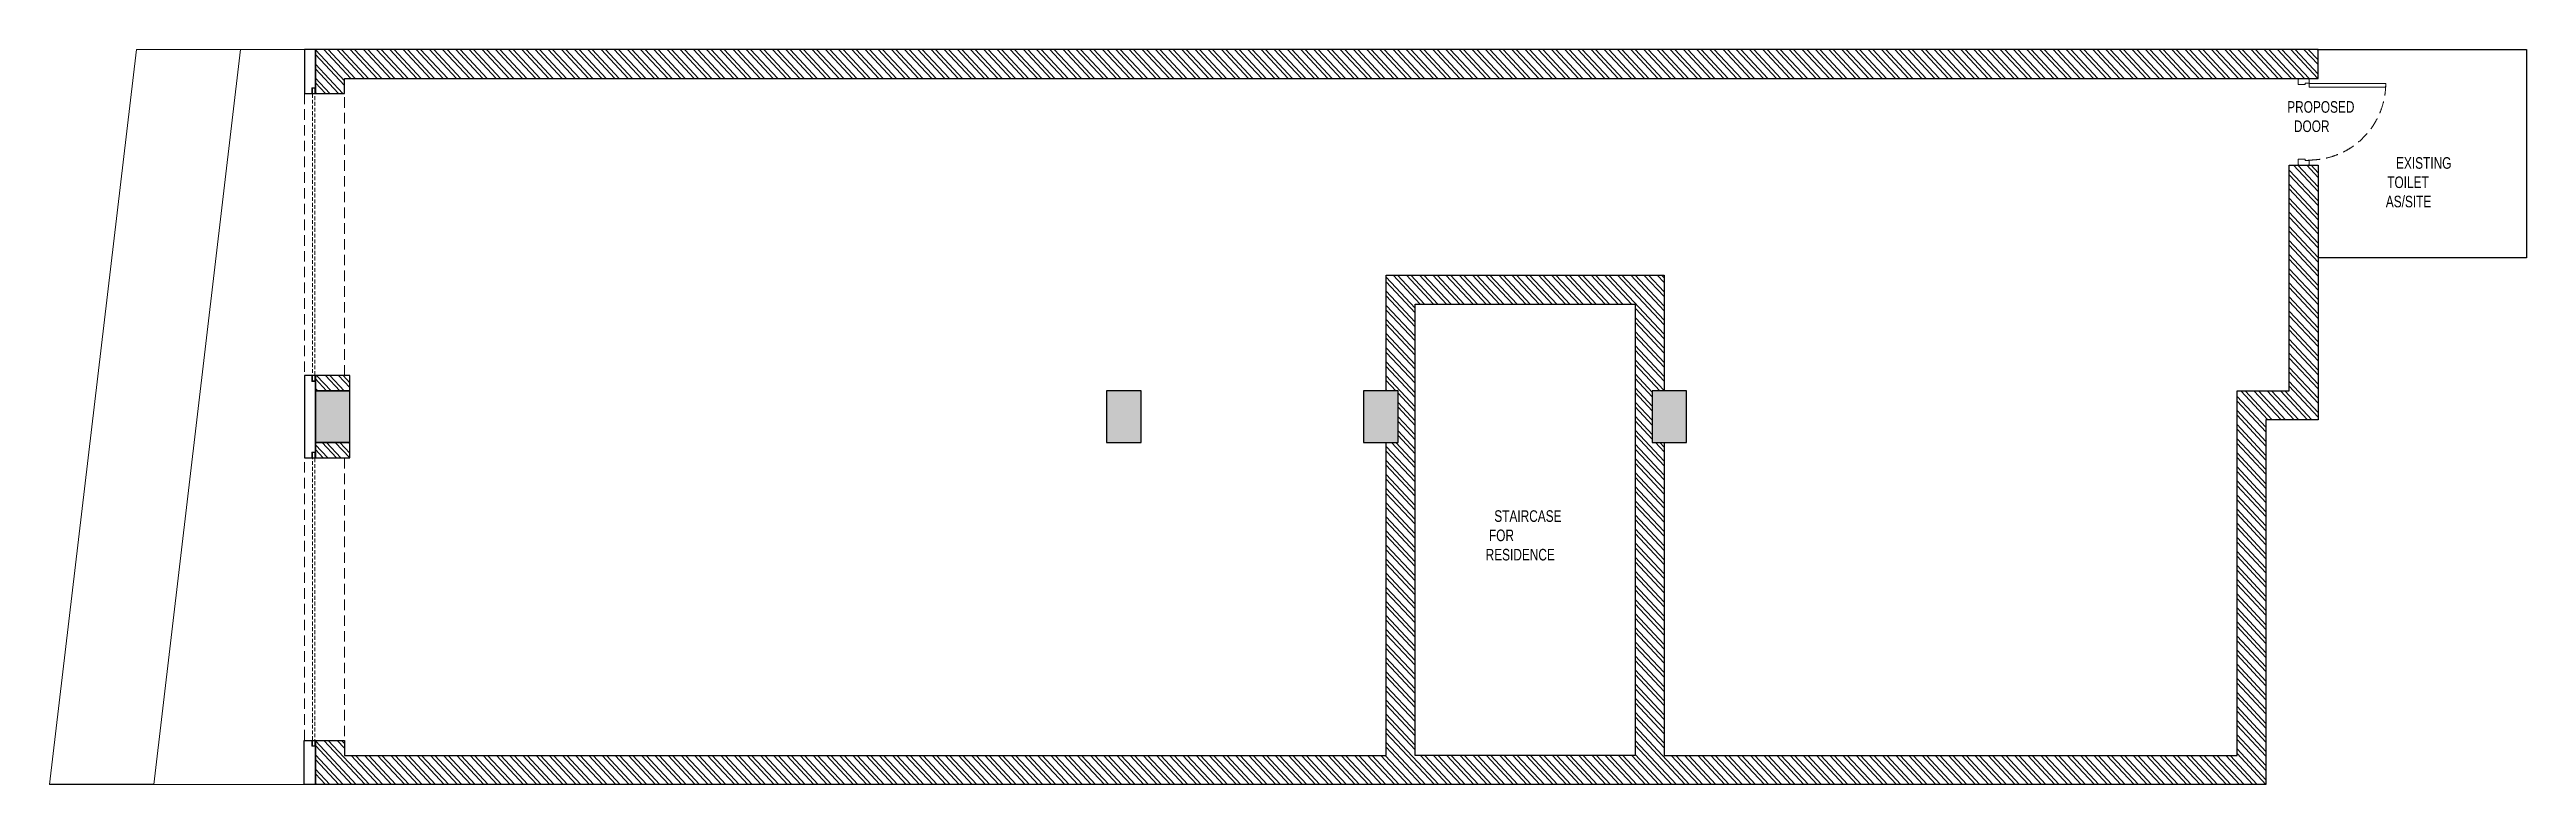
# Model space of a CAD drawing. Header units: feet. Extents: x -19147 to 2250, y 0 to 6350.
import ezdxf

# ---------------------------------------------------------------- set-up
doc = ezdxf.new("R2010")
doc.units = ezdxf.units.FT
doc.header["$LTSCALE"] = 33
doc.header["$MEASUREMENT"] = 0
for name, pattern in [('a_p6_plan_L18$0$HIDDEN', [0.375, 0.25, -0.125]), ('HIDDEN2', [4.7625, 3.175, -1.5875]), ('HIDDENX2', [0.75, 0.5, -0.25])]:
    doc.linetypes.add(name, pattern=pattern)
for name, color, linetype, lineweight in [('A-shutter', 8, 'Continuous', 18), ('Door', 2, 'Continuous', 13), ('LENS-DOOR', 34, 'Continuous', 20), ('LN-HATCH', 251, 'Continuous', 0), ('rolling shutter', 1, 'Continuous', 5), ('Steps', 4, 'Continuous', 9), ('TEXT', 1, 'Continuous', 0)]:
    doc.layers.add(name, color=color, linetype=linetype, lineweight=lineweight)
for name, color, linetype in [('A-WALL', 1, 'Continuous'), ('beam', 5, 'Continuous'), ('column', 10, 'Continuous'), ('EL4', 73, 'Continuous')]:
    doc.layers.add(name, color=color, linetype=linetype)
doc.styles.get("Standard").update_dxf_attribs({"font": 'GILC____.TTF'})

# ---------------------------------------------------------------- blocks, each defined once
blk = doc.blocks.new('*U5')
at = {"layer": 'A-shutter', "color": 5, "ltscale": 10}
for points in [[(41039715, -1561539), (41039715, -1561544), (41039670, -1561544), (41039670, -1561564), (41039715, -1561564), (41039715, -1561569), (41039665, -1561569), (41039665, -1561539)], [(41042157, -1561539), (41042157, -1561544), (41042202, -1561544), (41042202, -1561564), (41042157, -1561564), (41042157, -1561569), (41042207, -1561569), (41042207, -1561539)]]:
    blk.add_lwpolyline(points, close=True, dxfattribs=at)
at = {"layer": 'A-shutter', "color": 5, "linetype": 'HIDDENX2', "ltscale": 2}
blk.add_lwpolyline([(41039670, -1561544), (41039670, -1561564), (41042202, -1561564), (41042202, -1561544)], close=True, dxfattribs=at)
blk = doc.blocks.new('*U6')
at = {"layer": 'A-shutter', "color": 5, "ltscale": 10}
for points in [[(41039720, -1561539), (41039720, -1561544), (41039675, -1561544), (41039675, -1561564), (41039720, -1561564), (41039720, -1561569), (41039670, -1561569), (41039670, -1561539)], [(41042157, -1561539), (41042157, -1561544), (41042202, -1561544), (41042202, -1561564), (41042157, -1561564), (41042157, -1561569), (41042207, -1561569), (41042207, -1561539)]]:
    blk.add_lwpolyline(points, close=True, dxfattribs=at)
at = {"layer": 'A-shutter', "color": 5, "linetype": 'HIDDENX2', "ltscale": 2}
blk.add_lwpolyline([(41039675, -1561544), (41039675, -1561564), (41042202, -1561564), (41042202, -1561544)], close=True, dxfattribs=at)
blk = doc.blocks.new('*U4')
at = {"layer": 'LENS-DOOR'}
for p, q in [((548122, 1779235), (548122, 1778574)), ((548122, 1779235), (548153, 1779235)), ((548153, 1778574), (548153, 1779235)), ((547447, 1778569), (547452, 1778569)), ((547447, 1778484), (547447, 1778569)), ((547452, 1778574), (547489, 1778574)), ((547452, 1778569), (547452, 1778574)), ((547489, 1778540), (547489, 1778574)), ((547489, 1778540), (547499, 1778540)), ((547499, 1778479), (547499, 1778540)), ((548122, 1778574), (548153, 1778574)), ((548145, 1778479), (548145, 1778540)), ((548156, 1778540), (548145, 1778540)), ((548192, 1778574), (548156, 1778574)), ((548156, 1778540), (548156, 1778574)), ((548192, 1778569), (548192, 1778574)), ((548197, 1778569), (548192, 1778569)), ((548197, 1778484), (548197, 1778569)), ((547447, 1778484), (547452, 1778484)), ((547452, 1778479), (547452, 1778484)), ((547452, 1778479), (547499, 1778479)), ((548192, 1778479), (548145, 1778479)), ((548192, 1778479), (548192, 1778484)), ((548197, 1778484), (548192, 1778484))]:
    blk.add_line(p, q, dxfattribs=at)
at = {"layer": 'LENS-DOOR', "color": 7, "linetype": 'HIDDEN2'}
blk.add_ellipse((548153, 1778574), major_axis=(-661, 0), ratio=1, start_param=-1.570791, end_param=0.051209, dxfattribs=at)

msp = doc.modelspace()

# ---------------------------------------------------------------- hatches: boundary and pattern name
at = {"layer": 'column'}
h = msp.add_hatch(color=8, dxfattribs=at)
h.dxf.hatch_style = 1
h.paths.add_polyline_path([(-5005, 3400), (-5302, 3400), (-5302, 2955), (-5005, 2955)])
h.paths.add_polyline_path([(-7498, 3400), (-7795, 3400), (-7795, 2955), (-7498, 2955)])
h.paths.add_polyline_path([(-9718, 3400), (-10015, 3400), (-10015, 2955), (-9718, 2955)])
h.paths.add_polyline_path([(-16553, 3400), (-16850, 3400), (-16850, 2955), (-16553, 2955)])
at = {"layer": 'LN-HATCH'}
h = msp.add_hatch(dxfattribs=at)
h.set_pattern_fill('ANSI32', color=256, scale=222, angle=88.11)
h.paths.add_polyline_path([(-250, 250), (-250, 3400), (200, 3400), (200, 5350), (450, 5350), (450, 3150), (0, 3150), (0, 0), (-16850, 0), (-16850, 380), (-16600, 380), (-16600, 250), (-7600, 250), (-7600, 2955), (-7498, 2955), (-7498, 3400), (-7600, 3400), (-7600, 4400), (-5200, 4400), (-5200, 3400), (-5302, 3400), (-5302, 2955), (-5200, 2955), (-5200, 250)])
h.paths.add_polyline_path([(-5450, 250), (-7350, 250), (-7350, 4150), (-5450, 4150)], flags=16)
h.paths.add_polyline_path([(-16850, 3400), (-16553, 3400), (-16553, 3533), (-16850, 3533)], flags=17)
h.paths.add_polyline_path([(-16850, 2822), (-16553, 2822), (-16553, 2955), (-16850, 2955)], flags=17)
h.paths.add_polyline_path([(-16600, 5970), (-16600, 6100), (450, 6100), (450, 6350), (-16850, 6350), (-16850, 5970)])

# ---------------------------------------------------------------- linework, layer by layer
msp.add_line((-18247, 0), (-19147, 0))
at = {"layer": 'A-WALL'}
for points in [[(-16600, 5970), (-16600, 6100), (450, 6100), (450, 6350), (-16850, 6350), (-16850, 5970)], [(-250, 250), (-250, 3400), (200, 3400), (200, 5350), (450, 5350), (450, 3150), (0, 3150), (0, 0), (-16850, 0), (-16850, 380), (-16600, 380), (-16600, 250), (-7600, 250), (-7600, 2955), (-7498, 2955), (-7498, 3400), (-7600, 3400), (-7600, 4400), (-5200, 4400), (-5200, 3400), (-5302, 3400), (-5302, 2955), (-5200, 2955), (-5200, 250)], [(-5450, 250), (-7350, 250), (-7350, 4150), (-5450, 4150)], [(-16850, 3400), (-16553, 3400), (-16553, 3533), (-16850, 3533)], [(-16850, 2822), (-16553, 2822), (-16553, 2955), (-16850, 2955)]]:
    msp.add_lwpolyline(points, close=True, dxfattribs=at)
msp.add_lwpolyline([(450, 6350), (2250, 6350), (2250, 4550), (450, 4550)], dxfattribs=at)
at = {"layer": 'beam', "linetype": 'a_p6_plan_L18$0$HIDDEN', "lineweight": 5, "ltscale": 11}
for points in [[(-16600, 5970), (-16945, 5970), (-16945, 3533), (-16600, 3533)], [(-16600, 380), (-16945, 380), (-16945, 2822), (-16600, 2822)]]:
    msp.add_lwpolyline(points, close=True, dxfattribs=at)
at = {"layer": 'column'}
for points in [[(-16553, 3400), (-16850, 3400), (-16850, 2955), (-16553, 2955)], [(-9718, 3400), (-10015, 3400), (-10015, 2955), (-9718, 2955)], [(-7498, 3400), (-7795, 3400), (-7795, 2955), (-7498, 2955)], [(-5005, 3400), (-5302, 3400), (-5302, 2955), (-5005, 2955)]]:
    msp.add_lwpolyline(points, close=True, dxfattribs=at)
at = {"layer": 'EL4'}
for points in [[(-16945, 5970), (-16850, 5970), (-16850, 6350), (-16945, 6350)], [(-16945, 2822), (-16850, 2822), (-16850, 3533), (-16945, 3533)], [(-16946, 380), (-16850, 380), (-16850, 0), (-16946, 0)]]:
    msp.add_lwpolyline(points, close=True, dxfattribs=at)
at = {"layer": 'Steps'}
for p, q in [((-19147, 0), (-18396, 6350)), ((-18396, 6350), (-17496, 6350)), ((-17496, 6350), (-18246, 0)), ((-16946, 6350), (-17496, 6350)), ((-18246, 0), (-16946, 0))]:
    msp.add_line(p, q, dxfattribs=at)

# ---------------------------------------------------------------- block references
at = {"layer": 'Door', "xscale": -1, "rotation": 270}
msp.add_blockref('*U4', (-1778201, -542097), dxfattribs=at)
at = {"layer": 'rolling shutter', "color": 2, "rotation": 270}
msp.add_blockref('*U6', (1544689, 41045690), dxfattribs=at)
at = {"layer": 'rolling shutter', "color": 2, "xscale": -1, "rotation": 270}
msp.add_blockref('*U5', (1544689, -41039335), dxfattribs=at)

# ---------------------------------------------------------------- texts
at = {"layer": 'TEXT', "char_height": 100, "attachment_point": 1}
for s, insert in [('{\\W2.356862; }PROPOSED \\P{\\W4.391319; }DOOR', (116, 5904)), ('{\\W3.094398; }EXISTING \\P{\\W0.356862; }TOILET AS/SITE', (1035, 5420)), ('{\\W2.619325; }STAIRCASE \\P FOR RESIDENCE', (-6741, 2369))]:
    msp.add_mtext_dynamic_manual_height_columns(s, width=669.75, gutter_width=12.5, heights=[0], dxfattribs=dict(at, insert=insert))

doc.saveas('drawing.dxf')
